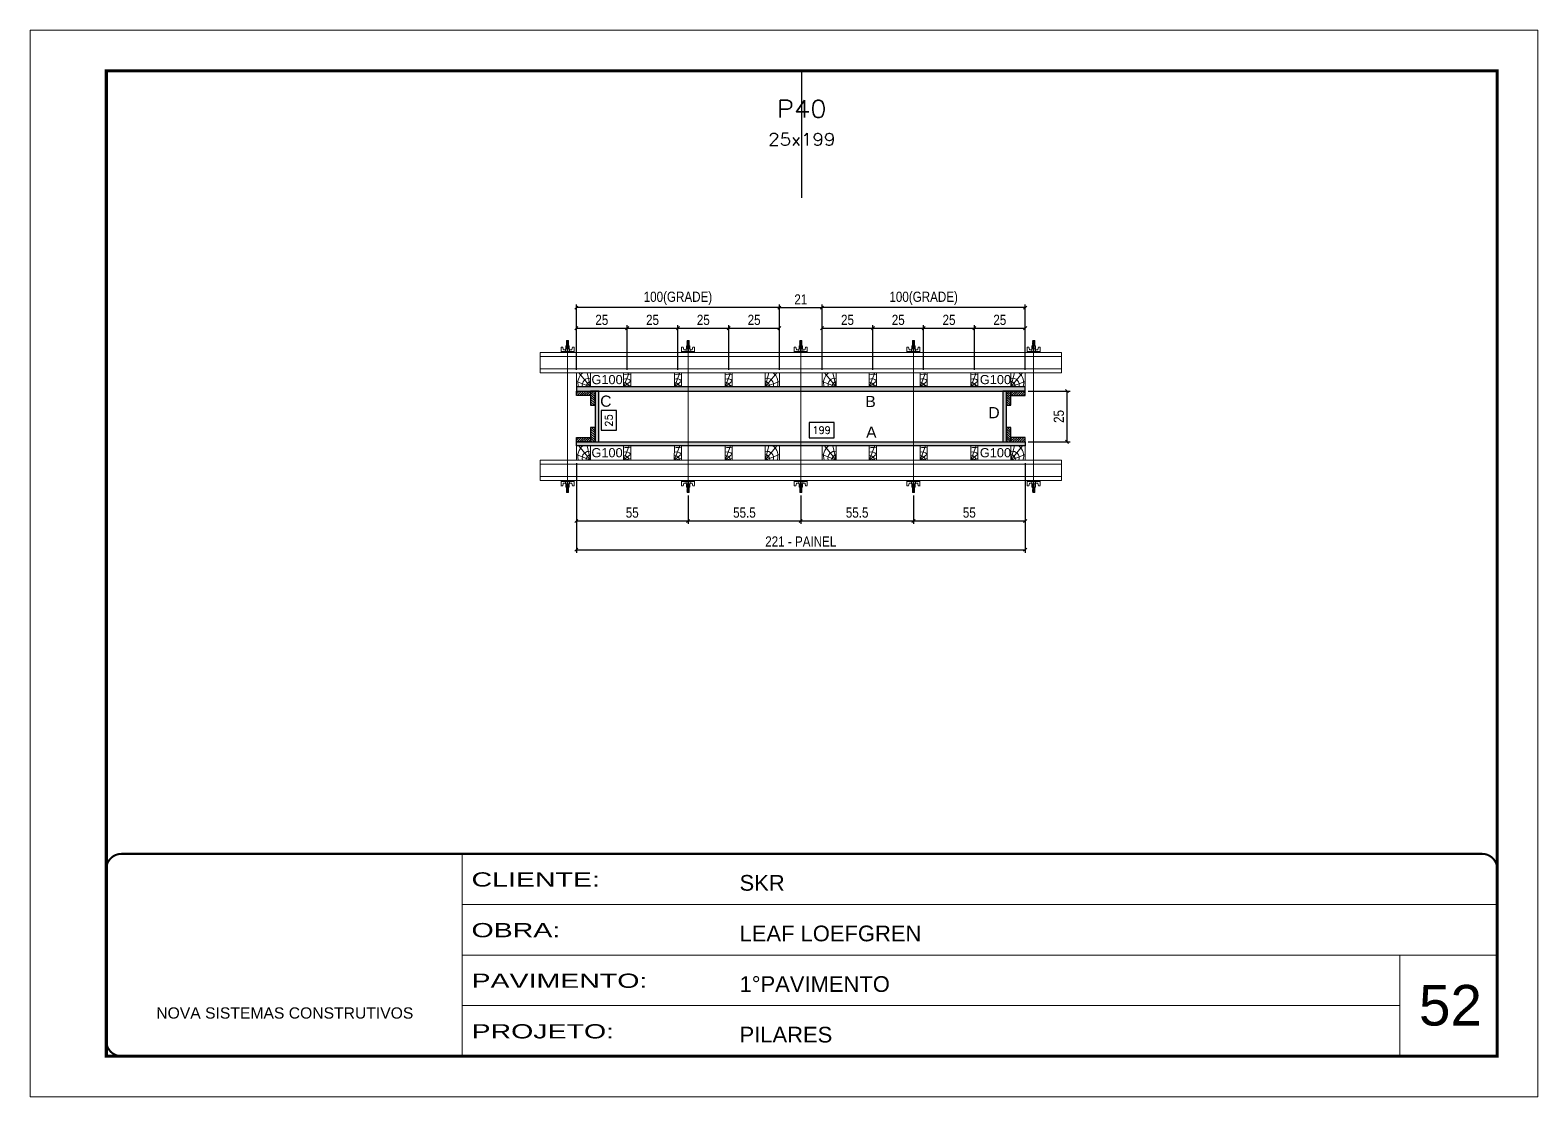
# Model space of a CAD drawing. Extents: x 14400 to 27878, y -21631 to 6985.
# Drawn here: x 19168 to 20653, y -7848 to -6798 of the extents above; entities that cross this region are included whole.
import ezdxf
from ezdxf.enums import TextEntityAlignment as Align

# ---------------------------------------------------------------- set-up
doc = ezdxf.new("R2010")
doc.units = 0
for name, pattern in [('CONTINUO', [0]), ('DASHED', [0.75, 0.5, -0.25]), ('HIDDEN', [0.375, 0.25, -0.125])]:
    doc.linetypes.add(name, pattern=pattern)
for name, color, linetype, lineweight in [('CARIMBO', 255, 'Continuous', 9), ('Folhas', 255, 'Continuous', 9), ('Hachura', 251, 'Continuous', 9), ('Madeira', 126, 'Continuous', 18), ('Perfil Metálico', 224, 'Continuous', 18), ('SARRAFO DE PRESSAO', 251, 'DASHED', 9), ('Texto Seção', 7, 'Continuous', 15)]:
    doc.layers.add(name, color=color, linetype=linetype, lineweight=lineweight)
for name, color, linetype in [('CHAPA', 1, 'Continuous'), ('COTA', 241, 'Continuous'), ('SARRAFO', 251, 'Continuous'), ('Texto de Titulo', 7, 'Continuous'), ('Texto Qtd Sarr', 242, 'Continuous'), ('TEXTO_GERAL', 7, 'Continuous')]:
    doc.layers.add(name, color=color, linetype=linetype)
doc.styles.add('ARIAL', font='arial.ttf')
doc.styles.add('COTA TECNICA 2X', font='techl___.ttf', dxfattribs={"height": 10})
doc.styles.add('ROMANS', font='romans.shx')
doc.styles.add('SANSSERIF', font='sas_____.pfb')
doc.styles.add('Tecnologia', font='')
doc.styles.get('Tecnologia').set_extended_font_data('Forgotten Futurist')
doc.dimstyles.new('SECAO PILAR', dxfattribs={"dimtxt": 10, "dimasz": 3, "dimexe": 3, "dimexo": 3, "dimgap": 3, "dimtad": 1, "dimdec": 1, "dimlfac": 0.5, "dimzin": 12, "dimdsep": 46, "dimtxsty": 'COTA TECNICA 2X', "dimblk1": 'OBLIQUE', "dimblk2": 'OBLIQUE', "dimsah": 1, "dimcen": 0.9, "dimclrd": 256, "dimclre": 256, "dimclrt": 256, "dimadec": 1, "dimazin": 3, "dimtfac": 1, "dimtdec": 1, "dimtmove": 0, "dimatfit": 3, "dimfxl": 1, "dimtolj": 1, "dimtzin": 12, "dimarcsym": 0})
doc.dimstyles.new('SECÇÃO 2', dxfattribs={"dimtxt": 7, "dimasz": 6, "dimexe": 0.18, "dimexo": 2, "dimgap": -4, "dimtad": 3, "dimdec": 1, "dimlfac": 0.5, "dimzin": 12, "dimdsep": 46, "dimtxsty": 'ROMANS', "dimblk": 'ARCHTICK', "dimcen": 0.09, "dimse1": 1, "dimse2": 1, "dimsd1": 1, "dimsd2": 1, "dimclrd": 180, "dimclre": 5, "dimclrt": 1, "dimadec": 0, "dimazin": 3, "dimtfac": 1, "dimtdec": 1, "dimtofl": 0, "dimtmove": 0, "dimatfit": 3, "dimldrblk": 'ARCHTICK', "dimfxl": 1, "dimtolj": 1, "dimtzin": 0, "dimarcsym": 0})

# ---------------------------------------------------------------- blocks, each defined once
blk = doc.blocks.new('9999999999')
at = {"color": 30, "linetype": 'CONTINUO'}
for p, q in [((98564.6, 34230.2), (98564.6, 34429.4)), ((98564.6, 34379.6), (99584, 34379.6)), ((98564.6, 34329.8), (99488, 34329.8)), ((99584, 34329.8), (99488, 34329.8)), ((99488, 34329.8), (99488, 34230.2)), ((98564.6, 34280), (99488, 34280))]:
    blk.add_line(p, q, dxfattribs=at)
at = {"color": 30, "linetype": 'CONTINUO', "const_width": 2}
blk.add_lwpolyline([(99584, 34230.2), (99584, 34414.4, 0.414214), (99569, 34429.4), (98229, 34429.4, 0.414214), (98214, 34414.4), (98214, 34245.2, 0.414214), (98229, 34230.2), (99584, 34230.2)], format="xyb", dxfattribs=at)
at = {"layer": 'Folhas'}
blk.add_lwpolyline([(98139, 34190.2), (99624, 34190.2), (99624, 35240.2), (98139, 35240.2)], close=True, dxfattribs=at)
at = {"layer": 'Folhas', "color": 30, "const_width": 3}
blk.add_lwpolyline([(98214, 34230.2), (99584, 34230.2), (99584, 35200.2), (98214, 35200.2)], close=True, dxfattribs=at)
at = {"color": 7, "linetype": 'Continuous', "ltscale": 5, "style": 'ARIAL'}
for s, height, p in [('SKR', 15.48, (98837.7, 34393.1)), ('LEAF LOEFGREN', 15.483, (98837.7, 34343.3)), ('1°PAVIMENTO', 15.483, (98837.7, 34293.5)), ('NOVA SISTEMAS CONSTRUTIVOS', 11.059, (98263.2, 34267.2)), ('PILARES', 15.48, (98837.7, 34243.7))]:
    blk.add_text(s, height=height, dxfattribs=at).set_placement(p)
at = {"layer": 'Folhas', "color": 7, "style": 'Tecnologia', "width": 1.5}
for s, p in [('CLIENTE:', (98573.7, 34397.2)), ('OBRA:', (98573.7, 34347.3)), ('PAVIMENTO:', (98573.7, 34297.5)), ('PROJETO:', (98573.7, 34247.7))]:
    blk.add_text(s, height=14, dxfattribs=at).set_placement(p)
blk = doc.blocks.new('*D1432')
at = {"layer": 'COTA', "color": 180, "lineweight": -2, "transparency": 16777216}
for p, q in [((19745.9, -7172.7), (19730.9, -7172.7)), ((19730.9, -7172.7), (19730.9, -7192)), ((19745.9, -7192), (19745.9, -7172.7)), ((19730.9, -7192), (19745.9, -7192))]:
    blk.add_line(p, q, dxfattribs=at)
at = {"layer": 'Defpoints', "color": 0, "transparency": 16777216}
for p in [(19745.8, -7153.4), (19745.8, -7203.4), (19749.9, -7203.4)]:
    blk.add_point(p, dxfattribs=at)
at = {"layer": 'COTA', "color": 1, "transparency": 16777216, "insert": (19738.4, -7182.4), "char_height": 7, "attachment_point": 5, "rotation": 90, "style": 'ROMANS'}
blk.add_mtext('\\A1;25', dxfattribs=at)
blk = doc.blocks.new('_ArchTick')
at = {"color": 0, "linetype": 'ByBlock', "const_width": 0.15}
blk.add_lwpolyline([(-0.5, -0.5), (0.5, 0.5)], dxfattribs=at)
blk = doc.blocks.new('*D1433')
at = {"layer": 'COTA', "color": 180, "lineweight": -2, "transparency": 16777216}
for p, q in [((19960.3, -7184.4), (19935.6, -7184.4)), ((19935.6, -7184.4), (19935.6, -7199.4)), ((19960.3, -7199.4), (19960.3, -7184.4)), ((19935.6, -7199.4), (19960.3, -7199.4))]:
    blk.add_line(p, q, dxfattribs=at)
at = {"layer": 'Defpoints', "color": 0, "transparency": 16777216}
for p in [(19728.5, -7203.4), (20126.5, -7203.4), (20126.5, -7203.4)]:
    blk.add_point(p, dxfattribs=at)
at = {"layer": 'COTA', "color": 1, "transparency": 16777216, "insert": (19948, -7191.9), "char_height": 7, "attachment_point": 5, "style": 'ROMANS'}
blk.add_mtext('\\A1;199', dxfattribs=at)
blk = doc.blocks.new('_Oblique')
at = {"color": 0, "linetype": 'ByBlock', "lineweight": -2}
blk.add_line((-0.5, -0.5), (0.5, 0.5), dxfattribs=at)
blk = doc.blocks.new('*D1434')
at = {"layer": 'COTA', "lineweight": -2, "transparency": 16777216}
for p, q in [((19706.5, -7224.4), (19706.5, -7312.6)), ((20148.5, -7224.4), (20148.5, -7312.6)), ((19706.5, -7309.6), (20148.5, -7309.6))]:
    blk.add_line(p, q, dxfattribs=at)
at = {"layer": 'Defpoints', "color": 0, "transparency": 16777216}
for p in [(19706.5, -7221.4), (20148.5, -7221.4), (20148.5, -7309.6)]:
    blk.add_point(p, dxfattribs=at)
at = {"layer": 'COTA', "lineweight": -2, "transparency": 16777216, "xscale": 3, "yscale": 3, "zscale": 3, "rotation": 180}
blk.add_blockref('_Oblique', (19706.5, -7309.6), dxfattribs=at)
at = {"layer": 'COTA', "lineweight": -2, "transparency": 16777216, "xscale": 3, "yscale": 3, "zscale": 3}
blk.add_blockref('_Oblique', (20148.5, -7309.6), dxfattribs=at)
at = {"layer": 'COTA', "transparency": 16777216, "insert": (19927.5, -7301.5), "char_height": 10, "attachment_point": 5, "style": 'COTA TECNICA 2X'}
blk.add_mtext('\\A1;221 - PAINEL', dxfattribs=at)
blk = doc.blocks.new('*D1435')
at = {"layer": 'COTA', "lineweight": -2, "transparency": 16777216}
for p, q in [((19706.5, -7224.4), (19706.5, -7284.2)), ((19816.5, -7256.2), (19816.5, -7284.2)), ((19706.5, -7281.2), (19816.5, -7281.2))]:
    blk.add_line(p, q, dxfattribs=at)
at = {"layer": 'Defpoints', "color": 0, "transparency": 16777216}
for p in [(19706.5, -7221.4), (19816.5, -7253.2), (19816.5, -7281.2)]:
    blk.add_point(p, dxfattribs=at)
at = {"layer": 'COTA', "lineweight": -2, "transparency": 16777216, "xscale": 3, "yscale": 3, "zscale": 3, "rotation": 180}
blk.add_blockref('_Oblique', (19706.5, -7281.2), dxfattribs=at)
at = {"layer": 'COTA', "lineweight": -2, "transparency": 16777216, "xscale": 3, "yscale": 3, "zscale": 3}
blk.add_blockref('_Oblique', (19816.5, -7281.2), dxfattribs=at)
at = {"layer": 'COTA', "transparency": 16777216, "insert": (19761.5, -7273.1), "char_height": 10, "attachment_point": 5, "style": 'COTA TECNICA 2X'}
blk.add_mtext('\\A1;55', dxfattribs=at)
blk = doc.blocks.new('*D1436')
at = {"layer": 'COTA', "lineweight": -2, "transparency": 16777216}
for p, q in [((20148.5, -7224.4), (20148.5, -7284.2)), ((20038.5, -7256.2), (20038.5, -7284.2)), ((20038.5, -7281.2), (20148.5, -7281.2))]:
    blk.add_line(p, q, dxfattribs=at)
at = {"layer": 'Defpoints', "color": 0, "transparency": 16777216}
for p in [(20148.5, -7221.4), (20038.5, -7253.2), (20148.5, -7281.2)]:
    blk.add_point(p, dxfattribs=at)
at = {"layer": 'COTA', "lineweight": -2, "transparency": 16777216, "xscale": 3, "yscale": 3, "zscale": 3, "rotation": 180}
blk.add_blockref('_Oblique', (20038.5, -7281.2), dxfattribs=at)
at = {"layer": 'COTA', "lineweight": -2, "transparency": 16777216, "xscale": 3, "yscale": 3, "zscale": 3}
blk.add_blockref('_Oblique', (20148.5, -7281.2), dxfattribs=at)
at = {"layer": 'COTA', "transparency": 16777216, "insert": (20093.5, -7273.1), "char_height": 10, "attachment_point": 5, "style": 'COTA TECNICA 2X'}
blk.add_mtext('\\A1;55', dxfattribs=at)
blk = doc.blocks.new('C')
at = {"layer": 'Hachura', "color": 0}
for p, q in [((0, 3.22), (0, -3.22)), ((0.45, 3.22), (0, 3.22)), ((0.46, 3.16), (0, 3.16)), ((0.46, 3.05), (0, 3.05)), ((0.46, 2.88), (0, 2.88)), ((0, 2.75), (0, -1.16)), ((0.46, 2.65), (0, 2.65)), ((0.46, 2.23), (0, 2.23)), ((0.46, 1.51), (0, 1.51)), ((0.39, 0.49), (0.17, 0.49)), ((0.45, -3.23), (0.45, 3.22)), ((0.45, 3.22), (2.58, 3.22)), ((1.74, 0.97), (0.45, 0.97)), ((1.45, 0.1), (0.45, 0.1)), ((1.35, 1.94), (1.35, 0.96)), ((2.58, 2.39), (1.47, 2.09)), ((1.74, -0.97), (1.74, 0.97)), ((1.74, 0.97), (1.74, 0.84)), ((1.74, 0.97), (1.74, 0.84)), ((1.74, 0.84), (3.35, 0.84)), ((3.35, 0.45), (1.74, 0.45)), ((2.58, 3.22), (2.58, 2.39)), ((3.32, 0.84), (3.32, -0.84)), ((3.35, 0.84), (3.35, -0.84)), ((3.68, 0.45), (3.35, 0.45)), ((3.84, -0.52), (3.35, 0.45)), ((3.35, 0.06), (3.67, -0.57)), ((3.68, 0.45), (4.16, -0.52)), ((3.72, 0.5), (4.25, -0.57)), ((4.37, -0.55), (3.83, 0.53)), ((4.15, 0.45), (3.93, 0.45)), ((4.42, -0.52), (3.93, 0.45)), ((4.15, 0.45), (4.26, 0.45)), ((4.26, 0.45), (4.74, -0.52)), ((4.3, 0.5), (4.83, -0.57)), ((4.95, -0.55), (4.41, 0.53)), ((4.51, 0.45), (4.84, 0.45)), ((5, -0.52), (4.51, 0.45)), ((4.84, 0.45), (5.32, -0.52)), ((4.88, 0.5), (5.41, -0.57)), ((5.53, -0.55), (4.99, 0.53)), ((5.58, -0.52), (5.09, 0.45)), ((5.42, 0.45), (5.09, 0.45)), ((5.58, -0.52), (5.09, 0.45)), ((5.42, 0.45), (5.74, -0.19)), ((5.46, 0.5), (5.74, -0.07)), ((5.74, 0.19), (5.57, 0.53)), ((5.74, 0.32), (5.68, 0.45)), ((5.68, 0.45), (5.74, 0.45)), ((5.74, 0.45), (5.9, 0.29)), ((5.74, 0.45), (5.74, -0.52)), ((5.9, -0.36), (5.9, 0.29)), ((0.45, 0), (0, 0)), ((0.46, -1.52), (0, -1.52)), ((0.46, -2.23), (0, -2.23)), ((0.46, -2.65), (0, -2.65)), ((0.46, -2.88), (0, -2.88)), ((0.46, -3.05), (0, -3.05)), ((0.46, -3.16), (0, -3.16)), ((0, -3.22), (2.57, -3.22)), ((0.08, -0.48), (0.29, -0.48)), ((0.29, -0.48), (0.4, -0.48)), ((0.45, 0), (0.45, -0.97)), ((0.45, -0.16), (1.45, -0.16)), ((0.45, -0.65), (0.45, -0.32)), ((0.45, -3.23), (0.45, -0.65)), ((0.45, -0.97), (1.74, -0.97)), ((1.35, -1.94), (1.35, -0.97)), ((2.58, -2.39), (1.47, -2.1)), ((3.35, -0.32), (1.74, -0.32)), ((3.35, -0.84), (1.74, -0.84)), ((2.58, -3.23), (2.58, -2.39)), ((3.35, -0.07), (3.58, -0.52)), ((3.35, -0.52), (3.58, -0.52)), ((3.84, -0.52), (4.16, -0.52)), ((4.42, -0.52), (4.74, -0.52)), ((4.63, -0.52), (4.74, -0.52)), ((5, -0.52), (5.32, -0.52)), ((5.58, -0.52), (5.74, -0.52)), ((5.74, -0.52), (5.9, -0.36)), ((5.74, -0.52), (5.74, -0.52))]:
    blk.add_line(p, q, dxfattribs=at)
for centre, radius, start, end in [((1.52, 1.94), 0.161, 104.74356, 180), ((1.44, -0.03), 0.129, 272.69497, 87.30503), ((3.81, 0.39), 0.143, 25.56881, 154.43119), ((4.39, 0.39), 0.143, 25.56881, 154.43119), ((4.97, 0.39), 0.143, 25.56881, 154.43119), ((5.55, 0.39), 0.143, 25.56881, 154.43119), ((0.17, -0.37), 0.174, 221.74404, 317.85924), ((1.52, -1.94), 0.161, 180, 255.25644), ((3.71, -0.4), 0.174, 222.14076, 318.25596), ((4.29, -0.4), 0.174, 222.14076, 318.25596), ((4.87, -0.4), 0.174, 222.14076, 318.25596), ((5.45, -0.4), 0.174, 222.14076, 318.25596), ((5.61, -0.4), 0.174, 317.85924, 318.25596)]:
    blk.add_arc(centre, radius, start, end, dxfattribs=at)
blk = doc.blocks.new('*D1444')
at = {"layer": 'COTA', "lineweight": -2, "transparency": 16777216}
for p, q in [((19927.5, -7256.2), (19927.5, -7284.2)), ((20038.5, -7256.2), (20038.5, -7284.2)), ((19927.5, -7281.2), (20038.5, -7281.2))]:
    blk.add_line(p, q, dxfattribs=at)
at = {"layer": 'Defpoints', "color": 0, "transparency": 16777216}
for p in [(19927.5, -7253.2), (20038.5, -7253.2), (20038.5, -7281.2)]:
    blk.add_point(p, dxfattribs=at)
at = {"layer": 'COTA', "lineweight": -2, "transparency": 16777216, "xscale": 3, "yscale": 3, "zscale": 3, "rotation": 180}
blk.add_blockref('_Oblique', (19927.5, -7281.2), dxfattribs=at)
at = {"layer": 'COTA', "lineweight": -2, "transparency": 16777216, "xscale": 3, "yscale": 3, "zscale": 3}
blk.add_blockref('_Oblique', (20038.5, -7281.2), dxfattribs=at)
at = {"layer": 'COTA', "transparency": 16777216, "insert": (19983, -7273.1), "char_height": 10, "attachment_point": 5, "style": 'COTA TECNICA 2X'}
blk.add_mtext('\\A1;55.5', dxfattribs=at)
blk = doc.blocks.new('*D1445')
at = {"layer": 'COTA', "lineweight": -2, "transparency": 16777216}
for p, q in [((20151.5, -7153.4), (20192.8, -7153.4)), ((20189.8, -7203.4), (20189.8, -7153.4)), ((20151.5, -7203.4), (20192.8, -7203.4))]:
    blk.add_line(p, q, dxfattribs=at)
at = {"layer": 'Defpoints', "color": 0, "transparency": 16777216}
for p in [(20148.5, -7153.4), (20189.8, -7153.4), (20148.5, -7203.4)]:
    blk.add_point(p, dxfattribs=at)
at = {"layer": 'COTA', "lineweight": -2, "transparency": 16777216, "xscale": 3, "yscale": 3, "zscale": 3}
for p, rotation in [((20189.8, -7153.4), 90), ((20189.8, -7203.4), 270)]:
    blk.add_blockref('_Oblique', p, dxfattribs=dict(at, rotation=rotation))
at = {"layer": 'COTA', "transparency": 16777216, "insert": (20181.7, -7178.4), "char_height": 10, "attachment_point": 5, "rotation": 90, "style": 'COTA TECNICA 2X'}
blk.add_mtext('\\A1;25', dxfattribs=at)
blk = doc.blocks.new('*D1446')
at = {"layer": 'COTA', "lineweight": -2, "transparency": 16777216}
for p, q in [((19816.5, -7256.2), (19816.5, -7284.2)), ((19927.5, -7256.2), (19927.5, -7284.2)), ((19816.5, -7281.2), (19927.5, -7281.2))]:
    blk.add_line(p, q, dxfattribs=at)
at = {"layer": 'Defpoints', "color": 0, "transparency": 16777216}
for p in [(19816.5, -7253.2), (19927.5, -7253.2), (19927.5, -7281.2)]:
    blk.add_point(p, dxfattribs=at)
at = {"layer": 'COTA', "lineweight": -2, "transparency": 16777216, "xscale": 3, "yscale": 3, "zscale": 3, "rotation": 180}
blk.add_blockref('_Oblique', (19816.5, -7281.2), dxfattribs=at)
at = {"layer": 'COTA', "lineweight": -2, "transparency": 16777216, "xscale": 3, "yscale": 3, "zscale": 3}
blk.add_blockref('_Oblique', (19927.5, -7281.2), dxfattribs=at)
at = {"layer": 'COTA', "transparency": 16777216, "insert": (19872, -7273.1), "char_height": 10, "attachment_point": 5, "style": 'COTA TECNICA 2X'}
blk.add_mtext('\\A1;55.5', dxfattribs=at)
blk = doc.blocks.new('PONTALETE')
at = {"layer": 'Madeira'}
for q in [(2.71, 7), (7, 5.76), (7, 1.74)]:
    blk.add_line((0, 0), q, dxfattribs=at)
blk.add_lwpolyline([(0, 0), (7, 0), (7, 7), (0, 7)], close=True, dxfattribs=at)
for centre, radius, start, end in [((2.04, 0.06), 6.23, 37.28179, 109.09128), ((1.09, 0.9), 3.19, 343.60304, 109.98471), ((-0.21, -0.78), 3.09, 14.63219, 86.0383)]:
    blk.add_arc(centre, radius, start, end, dxfattribs=at)
blk = doc.blocks.new('MEIO PONTALETE')
at = {"layer": 'Madeira'}
for q in [(2.71, 7), (3.5, 2.88), (3.5, 0.87)]:
    blk.add_line((0, 0), q, dxfattribs=at)
blk.add_lwpolyline([(0, 0), (3.5, 0), (3.5, 7), (0, 7)], close=True, dxfattribs=at)
for centre, radius, start, end in [((2.04, 0.06), 6.23, 76.44987, 109.09128), ((1.09, 0.9), 3.19, 40.90626, 109.98471), ((-0.21, -0.78), 3.09, 14.63219, 86.0383)]:
    blk.add_arc(centre, radius, start, end, dxfattribs=at)
blk = doc.blocks.new('*D1428')
at = {"layer": 'COTA', "lineweight": -2, "transparency": 16777216}
for p, q in [((19948.5, -7132.4), (19948.5, -7088.5)), ((19948.5, -7091.5), (19998.5, -7091.5)), ((19998.5, -7132.4), (19998.5, -7088.5))]:
    blk.add_line(p, q, dxfattribs=at)
at = {"layer": 'Defpoints', "color": 0, "transparency": 16777216}
for p in [(19998.5, -7091.5), (19948.5, -7135.4), (19998.5, -7135.4)]:
    blk.add_point(p, dxfattribs=at)
at = {"layer": 'COTA', "lineweight": -2, "transparency": 16777216, "xscale": 3, "yscale": 3, "zscale": 3, "rotation": 180}
blk.add_blockref('_Oblique', (19948.5, -7091.5), dxfattribs=at)
at = {"layer": 'COTA', "lineweight": -2, "transparency": 16777216, "xscale": 3, "yscale": 3, "zscale": 3}
blk.add_blockref('_Oblique', (19998.5, -7091.5), dxfattribs=at)
at = {"layer": 'COTA', "transparency": 16777216, "insert": (19973.5, -7083.4), "char_height": 10, "attachment_point": 5, "style": 'COTA TECNICA 2X'}
blk.add_mtext('\\A1;25', dxfattribs=at)
blk = doc.blocks.new('*D1429')
at = {"layer": 'COTA', "lineweight": -2, "transparency": 16777216}
for p, q in [((19948.5, -7132.4), (19948.5, -7068.3)), ((20148.5, -7132.4), (20148.5, -7068.3)), ((20148.5, -7071.3), (19948.5, -7071.3))]:
    blk.add_line(p, q, dxfattribs=at)
at = {"layer": 'Defpoints', "color": 0, "transparency": 16777216}
for p in [(19948.5, -7071.3), (19948.5, -7135.4), (20148.5, -7135.4)]:
    blk.add_point(p, dxfattribs=at)
at = {"layer": 'COTA', "lineweight": -2, "transparency": 16777216, "xscale": 3, "yscale": 3, "zscale": 3, "rotation": 180}
blk.add_blockref('_Oblique', (19948.5, -7071.3), dxfattribs=at)
at = {"layer": 'COTA', "lineweight": -2, "transparency": 16777216, "xscale": 3, "yscale": 3, "zscale": 3}
blk.add_blockref('_Oblique', (20148.5, -7071.3), dxfattribs=at)
at = {"layer": 'COTA', "transparency": 16777216, "insert": (20048.5, -7062.1), "char_height": 10, "attachment_point": 5, "style": 'COTA TECNICA 2X'}
blk.add_mtext('\\A1;100(GRADE)', dxfattribs=at)
blk = doc.blocks.new('*D1437')
at = {"layer": 'COTA', "lineweight": -2, "transparency": 16777216}
for p, q in [((19998.5, -7132.4), (19998.5, -7088.5)), ((19998.5, -7091.5), (20048.5, -7091.5)), ((20048.5, -7132.4), (20048.5, -7088.5))]:
    blk.add_line(p, q, dxfattribs=at)
at = {"layer": 'Defpoints', "color": 0, "transparency": 16777216}
for p in [(20048.5, -7091.5), (19998.5, -7135.4), (20048.5, -7135.4)]:
    blk.add_point(p, dxfattribs=at)
at = {"layer": 'COTA', "lineweight": -2, "transparency": 16777216, "xscale": 3, "yscale": 3, "zscale": 3, "rotation": 180}
blk.add_blockref('_Oblique', (19998.5, -7091.5), dxfattribs=at)
at = {"layer": 'COTA', "lineweight": -2, "transparency": 16777216, "xscale": 3, "yscale": 3, "zscale": 3}
blk.add_blockref('_Oblique', (20048.5, -7091.5), dxfattribs=at)
at = {"layer": 'COTA', "transparency": 16777216, "insert": (20023.5, -7083.4), "char_height": 10, "attachment_point": 5, "style": 'COTA TECNICA 2X'}
blk.add_mtext('\\A1;25', dxfattribs=at)
blk = doc.blocks.new('*D1438')
at = {"layer": 'COTA', "lineweight": -2, "transparency": 16777216}
for p, q in [((20048.5, -7132.4), (20048.5, -7088.5)), ((20048.5, -7091.5), (20098.5, -7091.5)), ((20098.5, -7132.4), (20098.5, -7088.5))]:
    blk.add_line(p, q, dxfattribs=at)
at = {"layer": 'Defpoints', "color": 0, "transparency": 16777216}
for p in [(20098.5, -7091.5), (20048.5, -7135.4), (20098.5, -7135.4)]:
    blk.add_point(p, dxfattribs=at)
at = {"layer": 'COTA', "lineweight": -2, "transparency": 16777216, "xscale": 3, "yscale": 3, "zscale": 3, "rotation": 180}
blk.add_blockref('_Oblique', (20048.5, -7091.5), dxfattribs=at)
at = {"layer": 'COTA', "lineweight": -2, "transparency": 16777216, "xscale": 3, "yscale": 3, "zscale": 3}
blk.add_blockref('_Oblique', (20098.5, -7091.5), dxfattribs=at)
at = {"layer": 'COTA', "transparency": 16777216, "insert": (20073.5, -7083.4), "char_height": 10, "attachment_point": 5, "style": 'COTA TECNICA 2X'}
blk.add_mtext('\\A1;25', dxfattribs=at)
blk = doc.blocks.new('*D1439')
at = {"layer": 'COTA', "lineweight": -2, "transparency": 16777216}
for p, q in [((20098.5, -7132.4), (20098.5, -7088.5)), ((20098.5, -7091.5), (20148.5, -7091.5)), ((20148.5, -7132.4), (20148.5, -7088.5))]:
    blk.add_line(p, q, dxfattribs=at)
at = {"layer": 'Defpoints', "color": 0, "transparency": 16777216}
for p in [(20148.5, -7091.5), (20098.5, -7135.4), (20148.5, -7135.4)]:
    blk.add_point(p, dxfattribs=at)
at = {"layer": 'COTA', "lineweight": -2, "transparency": 16777216, "xscale": 3, "yscale": 3, "zscale": 3, "rotation": 180}
blk.add_blockref('_Oblique', (20098.5, -7091.5), dxfattribs=at)
at = {"layer": 'COTA', "lineweight": -2, "transparency": 16777216, "xscale": 3, "yscale": 3, "zscale": 3}
blk.add_blockref('_Oblique', (20148.5, -7091.5), dxfattribs=at)
at = {"layer": 'COTA', "transparency": 16777216, "insert": (20123.5, -7083.4), "char_height": 10, "attachment_point": 5, "style": 'COTA TECNICA 2X'}
blk.add_mtext('\\A1;25', dxfattribs=at)
blk = doc.blocks.new('*D1430')
at = {"layer": 'COTA', "lineweight": -2, "transparency": 16777216}
for p, q in [((19706.5, -7132.4), (19706.5, -7088.5)), ((19706.5, -7091.5), (19756.5, -7091.5)), ((19756.5, -7132.4), (19756.5, -7088.5))]:
    blk.add_line(p, q, dxfattribs=at)
at = {"layer": 'Defpoints', "color": 0, "transparency": 16777216}
for p in [(19756.5, -7091.5), (19706.5, -7135.4), (19756.5, -7135.4)]:
    blk.add_point(p, dxfattribs=at)
at = {"layer": 'COTA', "lineweight": -2, "transparency": 16777216, "xscale": 3, "yscale": 3, "zscale": 3, "rotation": 180}
blk.add_blockref('_Oblique', (19706.5, -7091.5), dxfattribs=at)
at = {"layer": 'COTA', "lineweight": -2, "transparency": 16777216, "xscale": 3, "yscale": 3, "zscale": 3}
blk.add_blockref('_Oblique', (19756.5, -7091.5), dxfattribs=at)
at = {"layer": 'COTA', "transparency": 16777216, "insert": (19731.5, -7083.4), "char_height": 10, "attachment_point": 5, "style": 'COTA TECNICA 2X'}
blk.add_mtext('\\A1;25', dxfattribs=at)
blk = doc.blocks.new('*D1431')
at = {"layer": 'COTA', "lineweight": -2, "transparency": 16777216}
for p, q in [((19706.5, -7132.4), (19706.5, -7068.3)), ((19906.5, -7132.4), (19906.5, -7068.3)), ((19906.5, -7071.3), (19706.5, -7071.3))]:
    blk.add_line(p, q, dxfattribs=at)
at = {"layer": 'Defpoints', "color": 0, "transparency": 16777216}
for p in [(19706.5, -7071.3), (19706.5, -7135.4), (19906.5, -7135.4)]:
    blk.add_point(p, dxfattribs=at)
at = {"layer": 'COTA', "lineweight": -2, "transparency": 16777216, "xscale": 3, "yscale": 3, "zscale": 3, "rotation": 180}
blk.add_blockref('_Oblique', (19706.5, -7071.3), dxfattribs=at)
at = {"layer": 'COTA', "lineweight": -2, "transparency": 16777216, "xscale": 3, "yscale": 3, "zscale": 3}
blk.add_blockref('_Oblique', (19906.5, -7071.3), dxfattribs=at)
at = {"layer": 'COTA', "transparency": 16777216, "insert": (19806.5, -7062.1), "char_height": 10, "attachment_point": 5, "style": 'COTA TECNICA 2X'}
blk.add_mtext('\\A1;100(GRADE)', dxfattribs=at)
blk = doc.blocks.new('*D1440')
at = {"layer": 'COTA', "lineweight": -2, "transparency": 16777216}
for p, q in [((19756.5, -7132.4), (19756.5, -7088.5)), ((19756.5, -7091.5), (19806.5, -7091.5)), ((19806.5, -7132.4), (19806.5, -7088.5))]:
    blk.add_line(p, q, dxfattribs=at)
at = {"layer": 'Defpoints', "color": 0, "transparency": 16777216}
for p in [(19806.5, -7091.5), (19756.5, -7135.4), (19806.5, -7135.4)]:
    blk.add_point(p, dxfattribs=at)
at = {"layer": 'COTA', "lineweight": -2, "transparency": 16777216, "xscale": 3, "yscale": 3, "zscale": 3, "rotation": 180}
blk.add_blockref('_Oblique', (19756.5, -7091.5), dxfattribs=at)
at = {"layer": 'COTA', "lineweight": -2, "transparency": 16777216, "xscale": 3, "yscale": 3, "zscale": 3}
blk.add_blockref('_Oblique', (19806.5, -7091.5), dxfattribs=at)
at = {"layer": 'COTA', "transparency": 16777216, "insert": (19781.5, -7083.4), "char_height": 10, "attachment_point": 5, "style": 'COTA TECNICA 2X'}
blk.add_mtext('\\A1;25', dxfattribs=at)
blk = doc.blocks.new('*D1441')
at = {"layer": 'COTA', "lineweight": -2, "transparency": 16777216}
for p, q in [((19806.5, -7132.4), (19806.5, -7088.5)), ((19806.5, -7091.5), (19856.5, -7091.5)), ((19856.5, -7132.4), (19856.5, -7088.5))]:
    blk.add_line(p, q, dxfattribs=at)
at = {"layer": 'Defpoints', "color": 0, "transparency": 16777216}
for p in [(19856.5, -7091.5), (19806.5, -7135.4), (19856.5, -7135.4)]:
    blk.add_point(p, dxfattribs=at)
at = {"layer": 'COTA', "lineweight": -2, "transparency": 16777216, "xscale": 3, "yscale": 3, "zscale": 3, "rotation": 180}
blk.add_blockref('_Oblique', (19806.5, -7091.5), dxfattribs=at)
at = {"layer": 'COTA', "lineweight": -2, "transparency": 16777216, "xscale": 3, "yscale": 3, "zscale": 3}
blk.add_blockref('_Oblique', (19856.5, -7091.5), dxfattribs=at)
at = {"layer": 'COTA', "transparency": 16777216, "insert": (19831.5, -7083.4), "char_height": 10, "attachment_point": 5, "style": 'COTA TECNICA 2X'}
blk.add_mtext('\\A1;25', dxfattribs=at)
blk = doc.blocks.new('*D1442')
at = {"layer": 'COTA', "lineweight": -2, "transparency": 16777216}
for p, q in [((19856.5, -7132.4), (19856.5, -7088.5)), ((19856.5, -7091.5), (19906.5, -7091.5)), ((19906.5, -7132.4), (19906.5, -7088.5))]:
    blk.add_line(p, q, dxfattribs=at)
at = {"layer": 'Defpoints', "color": 0, "transparency": 16777216}
for p in [(19906.5, -7091.5), (19856.5, -7135.4), (19906.5, -7135.4)]:
    blk.add_point(p, dxfattribs=at)
at = {"layer": 'COTA', "lineweight": -2, "transparency": 16777216, "xscale": 3, "yscale": 3, "zscale": 3, "rotation": 180}
blk.add_blockref('_Oblique', (19856.5, -7091.5), dxfattribs=at)
at = {"layer": 'COTA', "lineweight": -2, "transparency": 16777216, "xscale": 3, "yscale": 3, "zscale": 3}
blk.add_blockref('_Oblique', (19906.5, -7091.5), dxfattribs=at)
at = {"layer": 'COTA', "transparency": 16777216, "insert": (19881.5, -7083.4), "char_height": 10, "attachment_point": 5, "style": 'COTA TECNICA 2X'}
blk.add_mtext('\\A1;25', dxfattribs=at)
blk = doc.blocks.new('*D1443')
at = {"layer": 'COTA', "lineweight": -2, "transparency": 16777216}
for p, q in [((19906.5, -7132.5), (19906.5, -7068.3)), ((19948.5, -7132.4), (19948.5, -7068.3)), ((19906.5, -7071.3), (19948.5, -7071.3))]:
    blk.add_line(p, q, dxfattribs=at)
at = {"layer": 'Defpoints', "color": 0, "transparency": 16777216}
for p in [(19948.5, -7071.3), (19906.5, -7135.5), (19948.5, -7135.4)]:
    blk.add_point(p, dxfattribs=at)
at = {"layer": 'COTA', "lineweight": -2, "transparency": 16777216, "xscale": 3, "yscale": 3, "zscale": 3, "rotation": 180}
blk.add_blockref('_Oblique', (19906.5, -7071.3), dxfattribs=at)
at = {"layer": 'COTA', "lineweight": -2, "transparency": 16777216, "xscale": 3, "yscale": 3, "zscale": 3}
blk.add_blockref('_Oblique', (19948.5, -7071.3), dxfattribs=at)
at = {"layer": 'COTA', "transparency": 16777216, "insert": (19927.5, -7063.2), "char_height": 10, "attachment_point": 5, "style": 'COTA TECNICA 2X'}
blk.add_mtext('\\A1;21', dxfattribs=at)
blk = doc.blocks.new('titulo1')
at = {"layer": 'Defpoints', "color": 252, "linetype": 'HIDDEN', "ltscale": 2}
blk.add_line((0, 0), (0, 125), dxfattribs=at)
at = {"layer": 'Defpoints', "style": 'ROMANS', "oblique": 15}
blk.add_attdef('FOLHA', text='', height=10, dxfattribs=at).set_placement((0, 15.6), align=Align.MIDDLE_CENTER)
at = {"layer": 'Texto Qtd Sarr', "color": 3, "style": 'ROMANS', "oblique": 15}
for tag, height, p in [('TITULO', 17, (0, 71.4)), ('SEÇÃO', 12, (0, 41.5))]:
    blk.add_attdef(tag, text='', height=height, dxfattribs=at).set_placement(p, align=Align.MIDDLE_CENTER)

msp = doc.modelspace()

# ---------------------------------------------------------------- hatches: boundary and pattern name
at = {"layer": 'Hachura'}
h = msp.add_hatch(color=256, dxfattribs=at)
h.dxf.hatch_style = 1
h.paths.add_polyline_path([(20148.47, -7153.43), (20148.47, -7149.43), (19706.47, -7149.43), (19706.47, -7153.43)])
h = msp.add_hatch(dxfattribs=at)
h.set_pattern_fill('ANSI31', color=256, scale=0.5, angle=180, style=0)
h.set_pattern_definition([(225, (10582.515, -30049.2342), (1.12253202, -1.12253202), [])])
h.paths.add_polyline_path([(19720.47, -7157.83), (19720.47, -7153.43), (19706.47, -7153.43), (19706.47, -7157.83)])
h = msp.add_hatch(dxfattribs=at)
h.set_pattern_fill('ANSI31', color=256, scale=0.5, angle=270, style=0)
h.set_pattern_definition([(315, (42616.275, -16656.3779), (1.12253202, 1.12253202), [])])
h.paths.add_polyline_path([(19724.87, -7167.43), (19720.47, -7167.43), (19720.47, -7153.43), (19724.87, -7153.43)])
h = msp.add_hatch(color=256, dxfattribs=at)
h.dxf.hatch_style = 1
h.paths.add_polyline_path([(19724.87, -7203.43), (19728.47, -7203.43), (19728.47, -7153.43), (19724.87, -7153.43)])
h = msp.add_hatch(color=256, dxfattribs=at)
h.dxf.hatch_style = 1
h.paths.add_polyline_path([(20126.47, -7203.43), (20130.07, -7203.43), (20130.07, -7153.43), (20126.47, -7153.43)])
h = msp.add_hatch(dxfattribs=at)
h.set_pattern_fill('ANSI31', color=256, scale=0.5, angle=270, style=0)
h.set_pattern_definition([(315, (43025.875, -16656.3779), (1.12253202, 1.12253202), [])])
h.paths.add_polyline_path([(20134.47, -7167.43), (20130.07, -7167.43), (20130.07, -7153.43), (20134.47, -7153.43)])
h = msp.add_hatch(dxfattribs=at)
h.set_pattern_fill('ANSI31', color=256, scale=0.5, angle=180, style=0)
h.set_pattern_definition([(225, (11010.515, -30082.8342), (1.12253202, -1.12253202), [])])
h.paths.add_polyline_path([(20148.47, -7153.43), (20148.47, -7157.83), (20134.47, -7157.83), (20134.47, -7153.43)])
h = msp.add_hatch(dxfattribs=at)
h.set_pattern_fill('ANSI31', color=256, scale=0.5, angle=180, style=0)
h.set_pattern_definition([(225, (10582.515, -30094.8342), (1.12253202, -1.12253202), [])])
h.paths.add_polyline_path([(19720.47, -7203.43), (19720.47, -7199.03), (19706.47, -7199.03), (19706.47, -7203.43)])
h = msp.add_hatch(dxfattribs=at)
h.set_pattern_fill('ANSI31', color=256, scale=0.5, angle=270, style=0)
h.set_pattern_definition([(315, (42616.275, -16692.3779), (1.12253202, 1.12253202), [])])
h.paths.add_polyline_path([(19724.87, -7203.43), (19720.47, -7203.43), (19720.47, -7189.43), (19724.87, -7189.43)])
h = msp.add_hatch(dxfattribs=at)
h.set_pattern_fill('ANSI31', color=256, scale=0.5, angle=270, style=0)
h.set_pattern_definition([(315, (43025.875, -16692.3779), (1.12253202, 1.12253202), [])])
h.paths.add_polyline_path([(20134.47, -7203.43), (20130.07, -7203.43), (20130.07, -7189.43), (20134.47, -7189.43)])
h = msp.add_hatch(dxfattribs=at)
h.set_pattern_fill('ANSI31', color=256, scale=0.5, angle=180, style=0)
h.set_pattern_definition([(225, (10645.515, -30094.8342), (1.12253202, -1.12253202), [])])
h.paths.add_polyline_path([(20134.47, -7203.43), (20134.47, -7199.03), (20148.47, -7199.03), (20148.47, -7203.43)])
h = msp.add_hatch(color=256, dxfattribs=at)
h.dxf.hatch_style = 1
h.paths.add_polyline_path([(20148.47, -7203.43), (20148.47, -7207.43), (19706.47, -7207.43), (19706.47, -7203.43)])

# ---------------------------------------------------------------- linework, layer by layer
at = {"layer": 'CHAPA'}
for points in [[(20148.47, -7153.43), (20148.47, -7149.43), (19706.47, -7149.43), (19706.47, -7153.43)], [(19724.87, -7203.43), (19728.47, -7203.43), (19728.47, -7153.43), (19724.87, -7153.43)], [(20126.47, -7203.43), (20130.07, -7203.43), (20130.07, -7153.43), (20126.47, -7153.43)], [(20148.47, -7203.43), (20148.47, -7207.43), (19706.47, -7207.43), (19706.47, -7203.43)]]:
    msp.add_lwpolyline(points, close=True, dxfattribs=at)
at = {"layer": 'Hachura'}
for p, q in [((19697.78, -7252.2), (19697.78, -7108.46)), ((19816.47, -7252.2), (19816.47, -7108.46)), ((19927.47, -7252.2), (19927.47, -7108.46)), ((20038.47, -7252.2), (20038.47, -7108.46)), ((20156.86, -7252.2), (20156.86, -7108.46))]:
    msp.add_line(p, q, dxfattribs=at)
at = {"layer": 'Madeira'}
for points in [[(19706.47, -7149.42), (19706.48, -7135.42), (19906.48, -7135.43), (19906.46, -7149.43)], [(19948.47, -7149.42), (19948.49, -7135.42), (20148.48, -7135.43), (20148.47, -7149.43)], [(19706.45, -7221.41), (19706.47, -7207.41), (19906.46, -7207.41), (19906.44, -7221.41)], [(19948.46, -7221.41), (19948.47, -7207.41), (20148.47, -7207.41), (20148.45, -7221.41)]]:
    msp.add_lwpolyline(points, close=True, dxfattribs=at)
at = {"layer": 'Perfil Metálico'}
for p, q in [((20184.18, -7119.49), (19670.75, -7119.49)), ((20184.18, -7131.49), (19670.75, -7131.49)), ((20184.18, -7225.43), (19670.75, -7225.43)), ((20184.18, -7237.43), (19670.75, -7237.43))]:
    msp.add_line(p, q, dxfattribs=at)
for points in [[(20184.18, -7135.43), (20184.18, -7115.43), (19670.75, -7115.49), (19670.75, -7135.49)], [(19670.75, -7221.43), (19670.75, -7241.43), (20184.18, -7241.37), (20184.18, -7221.37)]]:
    msp.add_lwpolyline(points, close=True, dxfattribs=at)
at = {"layer": 'SARRAFO'}
for points in [[(19706.47, -7153.43), (19720.47, -7153.43), (19720.47, -7157.83), (19706.47, -7157.83)], [(19706.47, -7153.43), (19720.47, -7153.43), (19720.47, -7157.83), (19706.47, -7157.83)], [(19720.47, -7153.43), (19720.47, -7167.43), (19724.87, -7167.43), (19724.87, -7153.43)], [(19720.47, -7153.43), (19720.47, -7167.43), (19724.87, -7167.43), (19724.87, -7153.43)], [(20130.07, -7153.43), (20130.07, -7167.43), (20134.47, -7167.43), (20134.47, -7153.43)], [(20130.07, -7153.43), (20130.07, -7167.43), (20134.47, -7167.43), (20134.47, -7153.43)], [(20134.47, -7157.83), (20148.47, -7157.83), (20148.47, -7153.43), (20134.47, -7153.43)], [(20134.47, -7157.83), (20148.47, -7157.83), (20148.47, -7153.43), (20134.47, -7153.43)], [(19706.47, -7199.03), (19720.47, -7199.03), (19720.47, -7203.43), (19706.47, -7203.43)], [(19706.47, -7199.03), (19720.47, -7199.03), (19720.47, -7203.43), (19706.47, -7203.43)], [(19720.47, -7189.43), (19720.47, -7203.43), (19724.87, -7203.43), (19724.87, -7189.43)], [(19720.47, -7189.43), (19720.47, -7203.43), (19724.87, -7203.43), (19724.87, -7189.43)], [(20130.07, -7189.43), (20130.07, -7203.43), (20134.47, -7203.43), (20134.47, -7189.43)], [(20130.07, -7189.43), (20130.07, -7203.43), (20134.47, -7203.43), (20134.47, -7189.43)], [(20148.47, -7199.03), (20134.47, -7199.03), (20134.47, -7203.43), (20148.47, -7203.43)], [(20148.47, -7199.03), (20134.47, -7199.03), (20134.47, -7203.43), (20148.47, -7203.43)]]:
    msp.add_lwpolyline(points, close=True, dxfattribs=at)

# ---------------------------------------------------------------- block references
at = {"layer": 'Hachura', "linetype": 'Continuous', "yscale": 2, "zscale": 2}
for p, xscale, rotation in [((19697.79, -7115.46), -2, 270), ((19816.46, -7115.46), 2, 90.00000000000001), ((19927.46, -7115.46), 2, 90.00000000000001), ((20038.46, -7115.46), 2, 90.00000000000001), ((20156.85, -7115.46), 2, 90.00000000000001), ((19697.78, -7241.4), 2, 270), ((19816.47, -7241.4), -2, 90), ((19927.47, -7241.4), -2, 90), ((20038.47, -7241.4), -2, 90), ((20156.86, -7241.4), -2, 90)]:
    msp.add_blockref('C', p, dxfattribs=dict(at, xscale=xscale, rotation=rotation))
at = {"layer": 'Madeira'}
for name, p, xscale, yscale, zscale, rotation in [('PONTALETE', (19720.47, -7149.43), 2, 2, 2, 89.93708930310329), ('MEIO PONTALETE', (19752.97, -7149.42), 1.999999997962732, 1.999999997962732, 1.999999997962732, 359.9370893031033), ('MEIO PONTALETE', (19802.97, -7149.42), 1.999999997962732, 1.999999997962732, 1.999999997962732, 359.9370893031033), ('MEIO PONTALETE', (19852.97, -7149.42), 1.999999997962732, 1.999999997962732, 1.999999997962732, 359.9370893031033), ('PONTALETE', (19892.46, -7149.41), -2, 2, 2, 269.9370893031033), ('PONTALETE', (19962.47, -7149.43), 2, 2, 2, 89.93708930310329), ('MEIO PONTALETE', (19994.97, -7149.42), 1.999999997962732, 1.999999997962732, 1.999999997962732, 359.9370893031033), ('MEIO PONTALETE', (20044.97, -7149.42), 1.999999997962732, 1.999999997962732, 1.999999997962732, 359.9370893031033), ('MEIO PONTALETE', (20094.97, -7149.42), 1.999999997962732, 1.999999997962732, 1.999999997962732, 359.9370893031033), ('PONTALETE', (20134.47, -7149.41), -2, 2, 2, 269.9370893031033), ('PONTALETE', (19720.45, -7221.42), 2, 2, 2, 89.93708930310329), ('MEIO PONTALETE', (19752.95, -7221.41), 1.999999997962732, 1.999999997962732, 1.999999997962732, 359.9370893031033), ('MEIO PONTALETE', (19802.95, -7221.41), 1.999999997962732, 1.999999997962732, 1.999999997962732, 359.9370893031033), ('MEIO PONTALETE', (19852.95, -7221.41), 1.999999997962732, 1.999999997962732, 1.999999997962732, 359.9370893031033), ('PONTALETE', (19892.44, -7221.4), -2, 2, 2, 269.9370893031033), ('PONTALETE', (19962.46, -7221.42), 2, 2, 2, 89.93708930310329), ('MEIO PONTALETE', (19994.96, -7221.41), 1.999999997962732, 1.999999997962732, 1.999999997962732, 359.9370893031033), ('MEIO PONTALETE', (20044.96, -7221.41), 1.999999997962732, 1.999999997962732, 1.999999997962732, 359.9370893031033), ('MEIO PONTALETE', (20094.96, -7221.41), 1.999999997962732, 1.999999997962732, 1.999999997962732, 359.9370893031033), ('PONTALETE', (20134.45, -7221.4), -2, 2, 2, 269.9370893031033)]:
    msp.add_blockref(name, p, dxfattribs=dict(at, xscale=xscale, yscale=yscale, zscale=zscale, rotation=rotation))
at = {"layer": 'SARRAFO DE PRESSAO', "color": 6, "linetype": 'ByBlock'}
msp.add_blockref('9999999999', (-78970.51, -42038.38), dxfattribs=at)
at = {"layer": 'Texto Seção'}
ref = msp.add_blockref('titulo1', (19928.47, -6963.17), dxfattribs=at)
ref.add_attrib('TITULO', 'P40', dxfattribs={"layer": 'Texto de Titulo', "color": 7, "height": 17, "style": 'ROMANS', "width": 1.1}).set_placement((19928.47, -6875.67), align=Align.MIDDLE_CENTER)
ref.add_attrib('SEÇÃO', '25x199', dxfattribs={"layer": 'Texto de Titulo', "color": 7, "height": 12, "style": 'ROMANS', "width": 1.1}).set_placement((19928.47, -6905.67), align=Align.MIDDLE_CENTER)

# ---------------------------------------------------------------- texts
at = {"layer": 'CARIMBO', "style": 'ARIAL'}
msp.add_text('52', height=40, dxfattribs=at).set_placement((20536.33, -7778.03))
at = {"layer": 'TEXTO_GERAL', "color": 0, "linetype": 'Continuous', "style": 'SANSSERIF'}
for p in [(19721.32, -7142.13), (20103.87, -7142.13), (19721.31, -7214.11), (20103.85, -7214.11)]:
    msp.add_text('G100', height=9, dxfattribs=at).set_placement(p, align=Align.MIDDLE_LEFT)
at = {"layer": 'TEXTO_GERAL', "style": 'ARIAL'}
for s, p in [('C', (19735.48, -7163.37)), ('B', (19996.23, -7163.68)), ('D', (20117.83, -7174.7)), ('A', (19996.98, -7193.91))]:
    msp.add_text(s, height=11, dxfattribs=at).set_placement(p, align=Align.MIDDLE_CENTER)

# ---------------------------------------------------------------- dimensions: what is measured, and where the dimension line sits
at = {"layer": 'COTA'}
for base, p1, p2, text, picture, middle in [((19706.48, -7071.29), (19906.48, -7135.44), (19706.48, -7135.41), '<>(GRADE)', '*D1431', (19806.48, -7062.07)), ((19948.49, -7071.29), (20148.48, -7135.44), (19948.49, -7135.41), '<>(GRADE)', '*D1429', (20048.49, -7062.07)), ((20148.47, -7309.59), (19706.47, -7221.42), (20148.47, -7221.38), '<> - PAINEL', '*D1434', (19927.47, -7301.51))]:
    dim = msp.add_linear_dim(base=base, p1=p1, p2=p2, text=text, dimstyle='SECAO PILAR', dxfattribs=at)
    dim.commit()
    dim.dimension.update_dxf_attribs({"geometry": picture, "text_midpoint": middle})
for base, p1, p2, picture, middle in [((19948.49, -7071.29), (19906.48, -7135.46), (19948.49, -7135.41), '*D1443', (19927.48, -7063.23)), ((19756.48, -7091.49), (19706.48, -7135.41), (19756.48, -7135.43), '*D1430', (19731.48, -7083.38)), ((19806.48, -7091.49), (19756.48, -7135.43), (19806.48, -7135.43), '*D1440', (19781.48, -7083.38)), ((19856.48, -7091.49), (19806.48, -7135.43), (19856.48, -7135.43), '*D1441', (19831.48, -7083.38)), ((19906.48, -7091.49), (19856.48, -7135.43), (19906.48, -7135.43), '*D1442', (19881.48, -7083.38)), ((19998.49, -7091.49), (19948.49, -7135.41), (19998.49, -7135.43), '*D1428', (19973.49, -7083.38)), ((20048.49, -7091.49), (19998.49, -7135.43), (20048.49, -7135.43), '*D1437', (20023.49, -7083.38)), ((20098.49, -7091.49), (20048.49, -7135.43), (20098.49, -7135.43), '*D1438', (20073.49, -7083.38)), ((20148.48, -7091.49), (20098.49, -7135.43), (20148.48, -7135.43), '*D1439', (20123.49, -7083.38)), ((19816.53, -7281.16), (19706.47, -7221.43), (19816.53, -7253.2), '*D1435', (19761.5, -7273.05)), ((20148.47, -7281.16), (20038.53, -7253.2), (20148.47, -7221.43), '*D1436', (20093.5, -7273.05)), ((19927.53, -7281.16), (19816.53, -7253.2), (19927.53, -7253.2), '*D1446', (19872.03, -7273.05)), ((20038.53, -7281.16), (19927.53, -7253.2), (20038.53, -7253.2), '*D1444', (19983.03, -7273.05))]:
    dim = msp.add_linear_dim(base=base, p1=p1, p2=p2, dimstyle='SECAO PILAR', dxfattribs=at)
    dim.commit()
    dim.dimension.update_dxf_attribs({"geometry": picture, "text_midpoint": middle})
dim = msp.add_linear_dim(base=(19749.88, -7203.43), p1=(19745.79, -7153.43), p2=(19745.79, -7203.43), angle=270, dimstyle='SECÇÃO 2', dxfattribs=at)
dim.commit()
dim.dimension.update_dxf_attribs({"geometry": '*D1432', "text_midpoint": (19749.88, -7182.35), "dimtype": 160})
dim = msp.add_linear_dim(base=(20189.77, -7153.43), p1=(20148.47, -7203.43), p2=(20148.47, -7153.43), angle=90, dimstyle='SECAO PILAR', dxfattribs=at)
dim.commit()
dim.dimension.update_dxf_attribs({"geometry": '*D1445', "text_midpoint": (20181.66, -7178.43)})
dim = msp.add_linear_dim(base=(20126.47, -7203.43), p1=(19728.47, -7203.43), p2=(20126.47, -7203.43), dimstyle='SECÇÃO 2', dxfattribs=at)
dim.commit()
dim.dimension.update_dxf_attribs({"geometry": '*D1433', "text_midpoint": (19947.98, -7203.43), "dimtype": 160})

doc.saveas('drawing.dxf')
